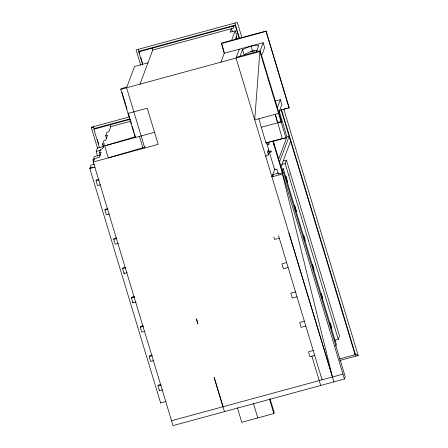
<?xml version="1.0" encoding="UTF-8"?>
<svg xmlns="http://www.w3.org/2000/svg" width="448" height="448" viewBox="0 0 448 448"><rect width="100%" height="100%" fill="white"/><g stroke="black" fill="none" stroke-linecap="round" stroke-linejoin="round"><path stroke-width="0.67" d="M142.509 148.613L142.873 147.627L139.44 136.265M99.338 147.297L93.873 129.209L94.091 128.621L93.498 126.655M165.894 401.509L160.614 402.942L89.807 168.515L91.084 165.105L94.382 164.209M93.598 162.008L92.994 159.998L94.265 156.593L100.212 154.974M97.591 156.167L96.18 151.48L97.451 148.075L103.393 146.457M239.327 49.207L236.023 58.05L332.444 376.998L282.436 174.031L283.304 171.718L345.257 376.846L344.439 379.025L173.018 425.6L93.251 161.997L94.517 158.614L99.305 157.315L101.214 152.202L99.327 152.718L100.106 155.288M134.478 133.7L135.492 137.049L135.307 137.536L120.747 89.37L120.938 88.861L126.952 86.789L134.54 66.489L147.952 62.849M99.327 152.718L100.604 149.307L102.491 148.798L104.401 143.685L102.514 144.2L103.482 147.409M102.514 144.2L103.785 140.79L105.672 140.28L107.587 135.167L105.7 135.682L106.669 138.897M105.7 135.682L106.971 132.272L108.858 131.762L110.768 126.65L110.202 124.774M142.593 64.557L138.751 51.845L138.975 51.257L235.497 25.032L235.278 25.62L239.282 38.87M100.654 184.761L97.513 185.612L96.034 180.729L96.326 179.956L98.907 179.256M139.989 84.14L152.729 50.07L152.163 48.199M109.508 214.06L106.361 214.917L104.888 210.034L105.179 209.261L107.761 208.555M118.356 243.365L115.214 244.222L113.736 239.338L114.027 238.56L116.609 237.86M127.21 272.67L124.062 273.526L122.59 268.643L122.881 267.865L125.462 267.165M124.062 273.526L124.354 272.748M220.931 62.149L224.235 53.312L221.43 43.154L266.028 31.035L289.139 107.554L288.994 107.94L279.098 110.628M136.058 301.974L132.916 302.826L131.438 297.942L131.729 297.17L134.31 296.47M132.916 302.826L133.202 302.053M231.588 40.443L235.183 30.828L230.132 32.2L231.448 28.683L232.372 31.735M235.206 39.586L236.656 35.711L235.183 30.828M240.083 56.252L242.547 49.666C247.52 47.085 253.198 45.063 258.849 45.237L256.385 51.822M144.911 331.279L141.764 332.13L140.291 327.247L140.577 326.474L143.164 325.774M288.994 107.94L266.028 31.035M224.235 53.312L263.172 42.728L259.868 51.57L254.716 119.885L278.555 113.434L281.859 104.591L280.381 99.708L275.307 101.091M153.759 360.578L150.618 361.435L149.139 356.552L149.43 355.779L152.012 355.074M261.632 55.681L264.65 47.617L263.172 42.728M162.613 389.883L159.466 390.74L157.993 385.857L158.278 385.078L160.86 384.378M159.466 390.74L159.757 389.967M160.614 402.942L160.832 402.366M277.368 107.778L280.381 99.708M266.314 142.089L266 142.923L272.67 141.288M258.95 118.77L261.274 127.26L277.57 122.836L275.257 114.313L282.296 138.494L285.93 137.85L259.868 51.57L120.747 89.37M265.899 156.716L266.375 155.439L268.262 154.93L269.534 151.519L267.652 152.034L268.621 155.243M267.652 152.034L268.604 149.475M344.439 379.025L272.748 141.092M236.314 57.277L260.159 50.798L281.49 121.419L281.198 122.192L277.57 122.836M271.97 176.753L274.966 168.745M278.522 159.46L286.955 136.909L279.289 111.53M279.255 162.73L289.134 136.321L286.955 136.909M280.913 167.126L290.606 141.204M281.977 172.066L283.248 168.661L281.266 169.198M334.981 340.262L338.262 339.371L285.158 163.548L286.434 160.143L283.13 161.039M223.003 406.734L214.15 377.44L224.476 411.617M303.43 235.906L303.716 235.133L305.194 240.016L304.903 240.794M237.373 407.742L241.769 422.29L273.846 413.571L274.21 412.608L270.06 398.871M335.714 346.181L336.353 344.478L283.248 168.661M338.262 339.371L339.534 335.961L286.434 160.143M339.606 358.932L355.096 354.721L355.314 354.133M145.146 147.011L108.304 157.909L104.664 145.863L135.246 136.774M257.449 50.148L249.127 52.248L244.026 54.55L242.547 49.666M138.751 51.845L235.278 25.62M152.729 50.07L233.666 28.078L233.1 26.208M221.284 43.546L265.882 31.427M250.443 51.475L254.358 50.411M128.027 113.456L147.269 108.226L158.194 144.351L93.251 161.997M97.692 148.702L91.218 127.271L129.298 116.928M94.091 128.621L129.651 118.961M93.873 129.209L130.234 119.33M110.768 126.65L130.799 121.206M104.664 145.863L154.549 132.311M96.18 151.48L100.8 150.226M92.994 159.998L94.315 159.639M284.519 108.808L286.502 108.27M287.818 107.912L289.139 107.554M90.026 167.933L92.854 167.166M89.807 168.515L95.094 167.082M277.715 122.45L281.49 121.419M96.034 180.729L99.182 179.878M282.296 138.494L266 142.923L261.274 127.26M104.888 210.034L108.035 209.177M281.859 164.444L285.158 163.548M278.734 172.962L272.782 174.58L273.392 176.585M289.542 173.897L289.822 173.824M289.066 175.179L289.346 175.101M113.736 239.338L116.883 238.482M122.59 268.643L125.731 267.786M279.289 238.185L274.574 239.462L273.834 237.02M131.438 297.942L134.585 297.091M286.664 262.601L281.949 263.883L283.422 268.766L288.142 267.484M140.291 327.247L143.433 326.396M295.518 291.906L290.797 293.188L292.275 298.071L296.99 296.789M149.139 356.552L152.286 355.695M304.366 321.21L299.65 322.493L301.123 327.376L305.844 326.094M157.993 385.857L161.134 385M313.219 350.515L308.498 351.792L309.977 356.681L314.692 355.398M339.746 360.494L358.193 355.482L283.774 109.099M171.545 420.717L342.966 374.136M272.614 141.45L285.93 137.85M271.936 176.837L282.436 174.031M275.397 102.105L276.058 102.217M91.218 127.271L93.274 127.686M355.046 353.993L358.193 355.482M126.582 87.786L144.782 147.997M281.484 109.687L355.908 356.104M281.064 109.603L355.096 354.721M251.132 46.29L252.605 51.173M303.61 236.522L304.718 240.184M273.258 140.924L282.89 172.816L278.326 174.059L276.847 169.176L274.669 169.764L266.51 142.75M241.942 37.638L237.339 22.4L136.097 49.907L140.745 65.302M273.571 142.772L274.54 145.986M234.903 23.061L239.506 38.304M236.152 36.305L236.958 38.976M288.96 233.01L333.922 381.881M221.43 43.154L224.179 52.27M278.555 235.738L322.067 379.814M311.864 356.166L320.712 385.47M269.45 399.022L273.846 413.571M253.411 403.379L257.807 417.934M138.382 49.291L139.58 53.262M140.79 57.277L142.61 63.297M121.946 92.204L125.586 104.255M125.989 105.594L127.002 108.937M128.212 112.952L129.629 117.639M130.032 118.978L131.449 123.659M132.255 126.336L134.075 132.362M97.328 139.339L98.745 144.032M267.635 143.937C268.862 147.112 270.407 141.529 267.635 143.937M269.886 151.379C271.113 154.554 272.658 148.977 269.886 151.379M196.437 318.858L197.876 323.842L196.437 318.858M286.014 176.529L285.729 177.302L287.202 182.185L287.493 181.412L286.014 176.529M294.868 205.828L294.577 206.606L296.05 211.49L296.341 210.717L294.868 205.828M312.57 264.438L312.278 265.21L313.751 270.094L314.042 269.321L312.57 264.438M321.418 293.742L321.126 294.515L322.605 299.398L322.896 298.626L321.418 293.742M330.271 323.047L329.98 323.82L331.453 328.703L331.744 327.93L330.271 323.047"/></g></svg>
